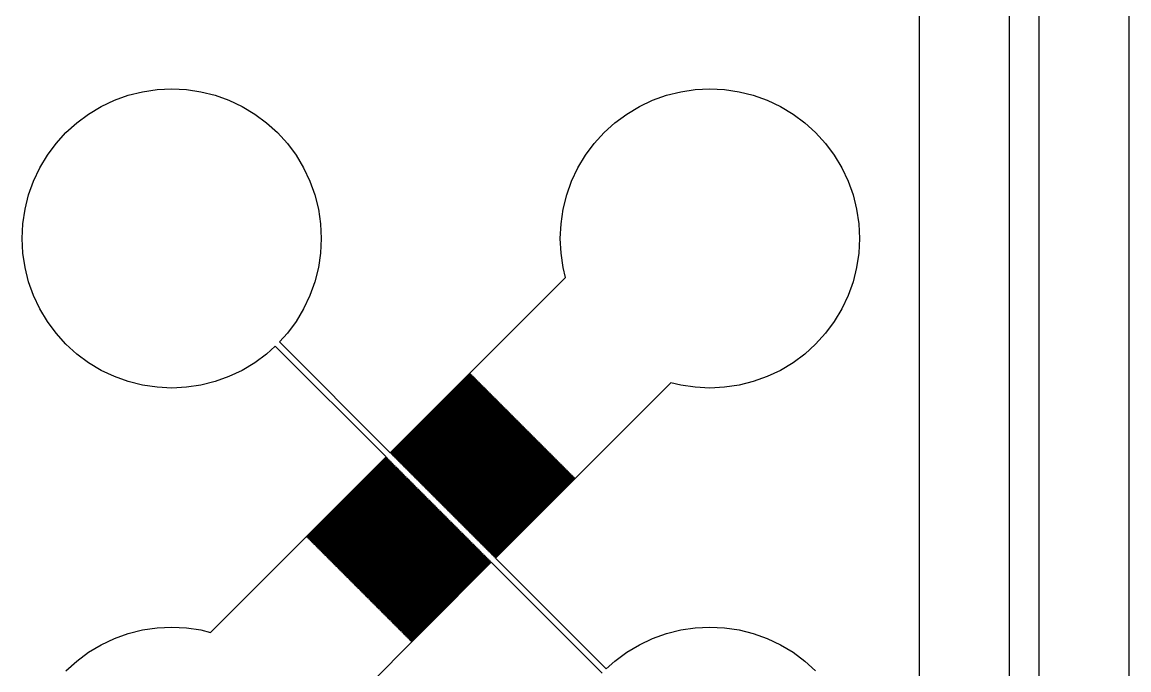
# Model space of a CAD drawing. Extents: x -16 to 132, y -40 to 113.
# Drawn here: x 94.08 to 113, y 6.43 to 17.5 of the extents above; entities that cross this region are included whole.
import ezdxf

# ---------------------------------------------------------------- set-up
doc = ezdxf.new("R2010")
doc.units = 0

msp = doc.modelspace()

# ---------------------------------------------------------------- linework, layer by layer
for p, q in [((112.997, 76.1837), (112.997, -2.55649)), ((111.463, -1.0226), (111.463, 74.6498)), ((110.952, 74.1385), (110.952, -0.51129)), ((109.418, 1.0226), (109.418, 72.6046)), ((95.8964, 16.2486), (96.1398, 16.3096)), ((96.1398, 16.3096), (96.388, 16.3464)), ((96.388, 16.3464), (96.6385, 16.3587)), ((96.6385, 16.3587), (96.8892, 16.3464)), ((96.8892, 16.3464), (97.1373, 16.3096)), ((97.1373, 16.3096), (97.3807, 16.2486)), ((105.094, 16.2486), (105.337, 16.3096)), ((105.337, 16.3096), (105.586, 16.3464)), ((105.586, 16.3464), (105.836, 16.3587)), ((105.836, 16.3587), (106.087, 16.3464)), ((106.087, 16.3464), (106.335, 16.3096)), ((106.335, 16.3096), (106.578, 16.2486)), ((95.4334, 16.0569), (95.6602, 16.1641)), ((95.6602, 16.1641), (95.8964, 16.2486)), ((97.3807, 16.2486), (97.6169, 16.1641)), ((97.6169, 16.1641), (97.8437, 16.0569)), ((104.631, 16.0569), (104.858, 16.1641)), ((104.858, 16.1641), (105.094, 16.2486)), ((106.578, 16.2486), (106.815, 16.1641)), ((106.815, 16.1641), (107.041, 16.0569)), ((95.0167, 15.7784), (95.2182, 15.9279)), ((95.2182, 15.9279), (95.4334, 16.0569)), ((97.8437, 16.0569), (98.0589, 15.9279)), ((98.0589, 15.9279), (98.2604, 15.7784)), ((104.214, 15.7784), (104.416, 15.9279)), ((104.416, 15.9279), (104.631, 16.0569)), ((107.041, 16.0569), (107.257, 15.9279)), ((107.257, 15.9279), (107.458, 15.7784)), ((94.8308, 15.6099), (95.0167, 15.7784)), ((98.2604, 15.7784), (98.4463, 15.6099)), ((104.028, 15.6099), (104.214, 15.7784)), ((107.458, 15.7784), (107.644, 15.6099)), ((94.6624, 15.424), (94.8308, 15.6099)), ((98.4463, 15.6099), (98.6148, 15.424)), ((103.86, 15.424), (104.028, 15.6099)), ((107.644, 15.6099), (107.812, 15.424)), ((94.5129, 15.2225), (94.6624, 15.424)), ((98.6148, 15.424), (98.7642, 15.2225)), ((103.711, 15.2225), (103.86, 15.424)), ((107.812, 15.424), (107.962, 15.2225)), ((94.3839, 15.0074), (94.5129, 15.2225)), ((98.7642, 15.2225), (98.8932, 15.0073)), ((103.582, 15.0073), (103.711, 15.2225)), ((107.962, 15.2225), (108.091, 15.0074)), ((94.2767, 14.7805), (94.3839, 15.0074)), ((98.8932, 15.0073), (99.0005, 14.7805)), ((103.474, 14.7805), (103.582, 15.0073)), ((108.091, 15.0074), (108.198, 14.7805)), ((94.1922, 14.5443), (94.2767, 14.7805)), ((99.0005, 14.7805), (99.085, 14.5443)), ((103.39, 14.5443), (103.474, 14.7805)), ((108.198, 14.7805), (108.283, 14.5443)), ((94.1312, 14.301), (94.1922, 14.5443)), ((99.085, 14.5443), (99.1459, 14.301)), ((103.329, 14.301), (103.39, 14.5443)), ((108.283, 14.5443), (108.344, 14.301)), ((94.0944, 14.0528), (94.1312, 14.301)), ((99.1459, 14.301), (99.1828, 14.0528)), ((103.292, 14.0528), (103.329, 14.301)), ((108.344, 14.301), (108.38, 14.0528)), ((94.0821, 13.8022), (94.0944, 14.0528)), ((99.1828, 14.0528), (99.1951, 13.8022)), ((103.28, 13.8022), (103.292, 14.0528)), ((108.38, 14.0528), (108.393, 13.8022)), ((94.0944, 13.5516), (94.0821, 13.8022)), ((99.1951, 13.8022), (99.1828, 13.5516)), ((103.292, 13.5516), (103.28, 13.8022)), ((108.393, 13.8022), (108.38, 13.5516)), ((94.1312, 13.3035), (94.0944, 13.5516)), ((99.1828, 13.5516), (99.146, 13.3035)), ((103.329, 13.3035), (103.292, 13.5516)), ((108.38, 13.5516), (108.344, 13.3035)), ((94.1922, 13.0601), (94.1312, 13.3035)), ((99.146, 13.3035), (99.085, 13.0601)), ((103.371, 13.137), (103.329, 13.3035)), ((108.344, 13.3035), (108.283, 13.0601)), ((94.2767, 12.8239), (94.1922, 13.0601)), ((99.085, 13.0601), (99.0005, 12.8239)), ((100.373, 10.1398), (103.371, 13.137)), ((108.283, 13.0601), (108.198, 12.8239)), ((94.3839, 12.5971), (94.2767, 12.8239)), ((99.0005, 12.8239), (98.8932, 12.5971)), ((108.198, 12.8239), (108.091, 12.5971)), ((94.5129, 12.3819), (94.3839, 12.5971)), ((98.8932, 12.5971), (98.7642, 12.3819)), ((108.091, 12.5971), (107.962, 12.3819)), ((94.6624, 12.1804), (94.5129, 12.3819)), ((98.7642, 12.3819), (98.6148, 12.1804)), ((107.962, 12.3819), (107.812, 12.1804)), ((94.8308, 11.9945), (94.6624, 12.1804)), ((98.6148, 12.1804), (98.4807, 12.0324)), ((107.812, 12.1804), (107.644, 11.9945)), ((95.0167, 11.826), (94.8308, 11.9945)), ((98.4084, 11.9601), (98.2604, 11.826)), ((100.301, 10.0675), (98.4084, 11.9601)), ((98.4807, 12.0324), (100.373, 10.1398)), ((107.644, 11.9945), (107.458, 11.826)), ((95.2182, 11.6766), (95.0167, 11.826)), ((98.2604, 11.826), (98.0589, 11.6766)), ((107.458, 11.826), (107.257, 11.6766)), ((95.4334, 11.5476), (95.2182, 11.6766)), ((95.6602, 11.4403), (95.4334, 11.5476)), ((97.8437, 11.5476), (97.6169, 11.4403)), ((98.0589, 11.6766), (97.8437, 11.5476)), ((107.041, 11.5476), (106.815, 11.4403)), ((107.257, 11.6766), (107.041, 11.5476)), ((95.8965, 11.3558), (95.6602, 11.4403)), ((96.1398, 11.2949), (95.8965, 11.3558)), ((97.3807, 11.3558), (97.1373, 11.2948)), ((97.6169, 11.4403), (97.3807, 11.3558)), ((101.74, 11.4919), (100.381, 10.1325)), ((100.388, 10.1253), (101.747, 11.4847)), ((101.754, 11.4775), (100.395, 10.1181)), ((100.402, 10.1109), (101.762, 11.4702)), ((101.769, 11.463), (100.409, 10.1036)), ((100.417, 10.0964), (101.776, 11.4558)), ((101.783, 11.4485), (100.424, 10.0892)), ((100.431, 10.0819), (101.791, 11.4413)), ((101.798, 11.4341), (100.438, 10.0747)), ((100.446, 10.0675), (101.805, 11.4269)), ((101.812, 11.4196), (100.453, 10.0603)), ((100.46, 10.053), (101.819, 11.4124)), ((101.827, 11.4052), (100.467, 10.0458)), ((100.475, 10.0385), (101.834, 11.3979)), ((101.841, 11.3907), (100.482, 10.0313)), ((100.489, 10.0241), (101.848, 11.3835)), ((101.856, 11.3763), (100.496, 10.0169)), ((100.503, 10.0096), (101.863, 11.369)), ((101.87, 11.3618), (100.511, 10.0024)), ((100.518, 9.99516), (101.877, 11.3546)), ((101.747, 11.4847), (101.74, 11.4919)), ((101.762, 11.4702), (101.754, 11.4775)), ((101.776, 11.4558), (101.769, 11.463)), ((101.791, 11.4413), (101.783, 11.4485)), ((101.805, 11.4269), (101.798, 11.4341)), ((101.819, 11.4124), (101.812, 11.4196)), ((101.834, 11.3979), (101.827, 11.4052)), ((101.848, 11.3835), (101.841, 11.3907)), ((101.863, 11.369), (101.856, 11.3763)), ((101.877, 11.3546), (101.87, 11.3618)), ((106.578, 11.3558), (106.335, 11.2949)), ((106.815, 11.4403), (106.578, 11.3558)), ((96.388, 11.258), (96.1398, 11.2949)), ((96.6386, 11.2457), (96.388, 11.258)), ((96.8892, 11.258), (96.6386, 11.2457)), ((97.1373, 11.2948), (96.8892, 11.258)), ((101.885, 11.3473), (100.525, 9.98793)), ((100.532, 9.9807), (101.892, 11.3401)), ((101.899, 11.3329), (100.54, 9.97348)), ((100.547, 9.96623), (101.906, 11.3256)), ((101.913, 11.3184), (100.554, 9.95901)), ((100.561, 9.95177), (101.921, 11.3112)), ((101.928, 11.3039), (100.569, 9.94455)), ((100.576, 9.93733), (101.935, 11.2967)), ((101.942, 11.2895), (100.583, 9.93008)), ((100.59, 9.92287), (101.95, 11.2822)), ((101.957, 11.275), (100.597, 9.91562)), ((100.605, 9.9084), (101.964, 11.2678)), ((101.971, 11.2606), (100.612, 9.90115)), ((100.619, 9.89394), (101.979, 11.2533)), ((101.986, 11.2461), (100.626, 9.88669)), ((100.634, 9.87947), (101.993, 11.2389)), ((102, 11.2316), (100.641, 9.87224)), ((100.648, 9.86501), (102.007, 11.2244)), ((102.015, 11.2172), (100.655, 9.85777)), ((100.663, 9.85054), (102.022, 11.2099)), ((102.029, 11.2027), (100.67, 9.84331)), ((100.677, 9.83609), (102.036, 11.1955)), ((102.044, 11.1882), (100.684, 9.82884)), ((100.691, 9.82162), (102.051, 11.181)), ((102.058, 11.1738), (100.699, 9.81439)), ((100.706, 9.80716), (102.065, 11.1665)), ((101.892, 11.3401), (101.885, 11.3473)), ((101.906, 11.3256), (101.899, 11.3329)), ((101.921, 11.3112), (101.913, 11.3184)), ((101.935, 11.2967), (101.928, 11.3039)), ((101.95, 11.2822), (101.942, 11.2895)), ((101.964, 11.2678), (101.957, 11.275)), ((101.979, 11.2533), (101.971, 11.2606)), ((101.993, 11.2389), (101.986, 11.2461)), ((102.007, 11.2244), (102, 11.2316)), ((102.022, 11.2099), (102.015, 11.2172)), ((102.036, 11.1955), (102.029, 11.2027)), ((102.051, 11.181), (102.044, 11.1882)), ((102.065, 11.1665), (102.058, 11.1738)), ((105.171, 11.3365), (102.174, 8.33929)), ((105.337, 11.2948), (105.171, 11.3365)), ((105.586, 11.258), (105.337, 11.2948)), ((105.836, 11.2457), (105.586, 11.258)), ((106.087, 11.258), (105.836, 11.2457)), ((106.335, 11.2949), (106.087, 11.258)), ((102.073, 11.1593), (100.713, 9.79994)), ((100.72, 9.79271), (102.08, 11.1521)), ((102.087, 11.1449), (100.728, 9.78548)), ((100.735, 9.77824), (102.094, 11.1376)), ((102.101, 11.1304), (100.742, 9.77101)), ((100.749, 9.76378), (102.109, 11.1232)), ((102.116, 11.116), (100.757, 9.75655)), ((100.764, 9.74931), (102.123, 11.1087)), ((102.13, 11.1015), (100.771, 9.74208)), ((100.778, 9.73485), (102.138, 11.0942)), ((102.145, 11.087), (100.785, 9.72762)), ((100.793, 9.72038), (102.152, 11.0798)), ((102.159, 11.0726), (100.8, 9.71317)), ((100.807, 9.70592), (102.167, 11.0653)), ((102.174, 11.0581), (100.814, 9.6987)), ((100.822, 9.69147), (102.181, 11.0509)), ((102.188, 11.0436), (100.829, 9.68423)), ((100.836, 9.67702), (102.195, 11.0364)), ((102.203, 11.0292), (100.843, 9.66977)), ((100.851, 9.66255), (102.21, 11.0219)), ((102.217, 11.0147), (100.858, 9.65532)), ((100.865, 9.64809), (102.224, 11.0075)), ((102.232, 11.0002), (100.872, 9.64085)), ((100.879, 9.63364), (102.239, 10.993)), ((102.246, 10.9858), (100.887, 9.62639)), ((100.894, 9.61917), (102.253, 10.9786)), ((102.261, 10.9713), (100.901, 9.61192)), ((102.08, 11.1521), (102.073, 11.1593)), ((102.094, 11.1376), (102.087, 11.1449)), ((102.109, 11.1232), (102.101, 11.1304)), ((102.123, 11.1087), (102.116, 11.116)), ((102.138, 11.0942), (102.13, 11.1015)), ((102.152, 11.0798), (102.145, 11.087)), ((102.167, 11.0653), (102.159, 11.0726)), ((102.181, 11.0509), (102.174, 11.0581)), ((102.195, 11.0364), (102.188, 11.0436)), ((102.21, 11.0219), (102.203, 11.0292)), ((102.224, 11.0075), (102.217, 11.0147)), ((102.239, 10.993), (102.232, 11.0002)), ((102.253, 10.9786), (102.246, 10.9858)), ((102.268, 10.9641), (102.261, 10.9713)), ((100.908, 9.60471), (102.268, 10.9641)), ((102.275, 10.9569), (100.916, 9.59746)), ((100.923, 9.59023), (102.282, 10.9496)), ((102.289, 10.9424), (100.93, 9.58299)), ((100.937, 9.57578), (102.297, 10.9352)), ((102.304, 10.9279), (100.945, 9.56853)), ((100.952, 9.56131), (102.311, 10.9207)), ((102.318, 10.9135), (100.959, 9.55408)), ((100.966, 9.54684), (102.326, 10.9062)), ((102.333, 10.899), (100.973, 9.53963)), ((100.981, 9.53239), (102.34, 10.8918)), ((102.347, 10.8845), (100.988, 9.52516)), ((100.995, 9.51793), (102.355, 10.8773)), ((102.362, 10.8701), (101.002, 9.51071)), ((101.01, 9.50346), (102.369, 10.8629)), ((102.376, 10.8556), (101.017, 9.49625)), ((101.024, 9.489), (102.383, 10.8484)), ((102.391, 10.8412), (101.031, 9.48178)), ((101.039, 9.47453), (102.398, 10.8339)), ((102.405, 10.8267), (101.046, 9.46732)), ((101.053, 9.46007), (102.412, 10.8195)), ((102.42, 10.8123), (101.06, 9.45285)), ((101.067, 9.4456), (102.427, 10.805)), ((102.434, 10.7978), (101.075, 9.43839)), ((101.082, 9.43115), (102.441, 10.7905)), ((102.449, 10.7833), (101.089, 9.42392)), ((102.282, 10.9496), (102.275, 10.9569)), ((102.297, 10.9352), (102.289, 10.9424)), ((102.311, 10.9207), (102.304, 10.9279)), ((102.326, 10.9062), (102.318, 10.9135)), ((102.34, 10.8918), (102.333, 10.899)), ((102.355, 10.8773), (102.347, 10.8845)), ((102.369, 10.8629), (102.362, 10.8701)), ((102.383, 10.8484), (102.376, 10.8556)), ((102.398, 10.8339), (102.391, 10.8412)), ((102.412, 10.8195), (102.405, 10.8267)), ((102.427, 10.805), (102.42, 10.8123)), ((102.441, 10.7905), (102.434, 10.7978)), ((102.456, 10.7761), (102.449, 10.7833)), ((101.096, 9.41669), (102.456, 10.7761)), ((102.463, 10.7688), (101.104, 9.40945)), ((101.111, 9.40224), (102.47, 10.7616)), ((102.477, 10.7544), (101.118, 9.395)), ((101.125, 9.38777), (102.485, 10.7471)), ((102.492, 10.7399), (101.133, 9.38054)), ((101.14, 9.37332), (102.499, 10.7327)), ((102.506, 10.7255), (101.147, 9.36607)), ((101.154, 9.35886), (102.514, 10.7182)), ((102.521, 10.711), (101.161, 9.35162)), ((101.169, 9.34439), (102.528, 10.7038)), ((102.535, 10.6965), (101.176, 9.33716)), ((101.183, 9.32993), (102.543, 10.6893)), ((102.55, 10.6821), (101.19, 9.32269)), ((101.198, 9.31546), (102.557, 10.6749)), ((102.564, 10.6676), (101.205, 9.30823)), ((101.212, 9.30099), (102.571, 10.6604)), ((102.579, 10.6532), (101.219, 9.29376)), ((101.227, 9.28653), (102.586, 10.6459)), ((102.593, 10.6387), (101.234, 9.2793)), ((101.241, 9.27208), (102.6, 10.6315)), ((102.608, 10.6242), (101.248, 9.26485)), ((101.255, 9.25761), (102.615, 10.617)), ((102.622, 10.6098), (101.263, 9.2504)), ((101.27, 9.24315), (102.629, 10.6025)), ((102.637, 10.5953), (101.277, 9.23595)), ((102.47, 10.7616), (102.463, 10.7688)), ((102.485, 10.7471), (102.477, 10.7544)), ((102.499, 10.7327), (102.492, 10.7399)), ((102.514, 10.7182), (102.506, 10.7255)), ((102.528, 10.7038), (102.521, 10.711)), ((102.543, 10.6893), (102.535, 10.6965)), ((102.557, 10.6749), (102.55, 10.6821)), ((102.571, 10.6604), (102.564, 10.6676)), ((102.586, 10.6459), (102.579, 10.6532)), ((102.6, 10.6315), (102.593, 10.6387)), ((102.615, 10.617), (102.608, 10.6242)), ((102.629, 10.6025), (102.622, 10.6098)), ((102.644, 10.5881), (102.637, 10.5953)), ((101.284, 9.2287), (102.644, 10.5881)), ((102.651, 10.5809), (101.292, 9.22148)), ((101.299, 9.21423), (102.658, 10.5736)), ((102.665, 10.5664), (101.306, 9.20702)), ((101.313, 9.19977), (102.673, 10.5592)), ((102.68, 10.5519), (101.321, 9.19255)), ((101.328, 9.1853), (102.687, 10.5447)), ((102.694, 10.5375), (101.335, 9.17809)), ((101.342, 9.17085), (102.702, 10.5302)), ((102.709, 10.523), (101.349, 9.16362)), ((101.357, 9.15639), (102.716, 10.5158)), ((102.723, 10.5085), (101.364, 9.14915)), ((101.371, 9.14194), (102.731, 10.5013)), ((102.738, 10.4941), (101.378, 9.1347)), ((101.386, 9.12747), (102.745, 10.4868)), ((102.752, 10.4796), (101.393, 9.12024)), ((101.4, 9.11302), (102.759, 10.4724)), ((102.767, 10.4652), (101.407, 9.10577)), ((101.415, 9.09856), (102.774, 10.4579)), ((102.781, 10.4507), (101.422, 9.09132)), ((101.429, 9.08409), (102.788, 10.4435)), ((102.796, 10.4362), (101.436, 9.07686)), ((101.443, 9.06963), (102.803, 10.429)), ((102.81, 10.4218), (101.451, 9.06238)), ((101.458, 9.05516), (102.817, 10.4146)), ((102.825, 10.4073), (101.465, 9.04791)), ((102.658, 10.5736), (102.651, 10.5809)), ((102.673, 10.5592), (102.665, 10.5664)), ((102.687, 10.5447), (102.68, 10.5519)), ((102.702, 10.5302), (102.694, 10.5375)), ((102.716, 10.5158), (102.709, 10.523)), ((102.731, 10.5013), (102.723, 10.5085)), ((102.745, 10.4868), (102.738, 10.4941)), ((102.759, 10.4724), (102.752, 10.4796)), ((102.774, 10.4579), (102.767, 10.4652)), ((102.788, 10.4435), (102.781, 10.4507)), ((102.803, 10.429), (102.796, 10.4362)), ((102.817, 10.4146), (102.81, 10.4218)), ((102.832, 10.4001), (102.825, 10.4073)), ((101.472, 9.0407), (102.832, 10.4001)), ((102.839, 10.3929), (101.48, 9.03346)), ((101.487, 9.02623), (102.846, 10.3856)), ((102.853, 10.3784), (101.494, 9.019)), ((101.501, 9.01178), (102.861, 10.3712)), ((102.868, 10.3639), (101.509, 9.00455)), ((101.516, 8.99731), (102.875, 10.3567)), ((102.882, 10.3495), (101.523, 8.9901)), ((101.53, 8.98285), (102.89, 10.3422)), ((102.897, 10.335), (101.537, 8.97563)), ((101.545, 8.96838), (102.904, 10.3278)), ((102.911, 10.3206), (101.552, 8.96117)), ((101.559, 8.95393), (102.919, 10.3133)), ((102.926, 10.3061), (101.566, 8.9467)), ((101.574, 8.93947), (102.933, 10.2989)), ((102.94, 10.2916), (101.581, 8.93224)), ((101.588, 8.925), (102.947, 10.2844)), ((102.955, 10.2772), (101.595, 8.91777)), ((101.603, 8.91054), (102.962, 10.2699)), ((102.969, 10.2627), (101.61, 8.90331)), ((101.617, 8.89607), (102.976, 10.2555)), ((102.984, 10.2482), (101.624, 8.88885)), ((101.631, 8.88161), (102.991, 10.241)), ((102.998, 10.2338), (101.639, 8.87439)), ((101.646, 8.86716), (103.005, 10.2265)), ((103.013, 10.2193), (101.653, 8.85992)), ((102.846, 10.3856), (102.839, 10.3929)), ((102.861, 10.3712), (102.853, 10.3784)), ((102.875, 10.3567), (102.868, 10.3639)), ((102.89, 10.3422), (102.882, 10.3495)), ((102.904, 10.3278), (102.897, 10.335)), ((102.919, 10.3133), (102.911, 10.3206)), ((102.933, 10.2989), (102.926, 10.3061)), ((102.947, 10.2844), (102.94, 10.2916)), ((102.962, 10.2699), (102.955, 10.2772)), ((102.976, 10.2555), (102.969, 10.2627)), ((102.991, 10.241), (102.984, 10.2482)), ((103.005, 10.2265), (102.998, 10.2338)), ((103.02, 10.2121), (103.013, 10.2193)), ((97.3038, 7.07025), (100.301, 10.0675)), ((100.308, 10.0602), (98.9489, 8.70085)), ((98.9561, 8.69362), (100.315, 10.053)), ((100.323, 10.0458), (98.9633, 8.6864)), ((98.9705, 8.67915), (100.33, 10.0385)), ((100.337, 10.0313), (98.9778, 8.67194)), ((100.315, 10.053), (100.308, 10.0602)), ((100.33, 10.0385), (100.323, 10.0458)), ((100.344, 10.0241), (100.337, 10.0313)), ((100.381, 10.1325), (100.388, 10.1253)), ((100.395, 10.1181), (100.402, 10.1109)), ((100.409, 10.1036), (100.417, 10.0964)), ((100.424, 10.0892), (100.431, 10.0819)), ((100.438, 10.0747), (100.446, 10.0675)), ((100.453, 10.0603), (100.46, 10.053)), ((100.467, 10.0458), (100.475, 10.0385)), ((100.482, 10.0313), (100.489, 10.0241)), ((101.66, 8.85271), (103.02, 10.2121)), ((103.027, 10.2048), (101.668, 8.84546)), ((101.675, 8.83824), (103.034, 10.1976)), ((103.041, 10.1904), (101.682, 8.83101)), ((101.689, 8.82378), (103.049, 10.1832)), ((103.056, 10.1759), (101.697, 8.81654)), ((101.704, 8.80933), (103.063, 10.1687)), ((103.07, 10.1615), (101.711, 8.80208)), ((101.718, 8.79486), (103.078, 10.1543)), ((103.085, 10.147), (101.725, 8.78761)), ((101.733, 8.7804), (103.092, 10.1398)), ((103.099, 10.1326), (101.74, 8.77315)), ((101.747, 8.76593), (103.107, 10.1253)), ((103.114, 10.1181), (101.754, 8.75868)), ((101.762, 8.75146), (103.121, 10.1109)), ((103.128, 10.1036), (101.769, 8.74422)), ((101.776, 8.737), (103.135, 10.0964)), ((103.143, 10.0892), (101.783, 8.72978)), ((101.791, 8.72253), (103.15, 10.0819)), ((103.157, 10.0747), (101.798, 8.71532)), ((101.805, 8.70808), (103.164, 10.0675)), ((103.172, 10.0602), (101.812, 8.70085)), ((101.819, 8.69362), (103.179, 10.053)), ((103.186, 10.0458), (101.827, 8.68639)), ((101.834, 8.67915), (103.193, 10.0385)), ((103.201, 10.0313), (101.841, 8.67194)), ((103.034, 10.1976), (103.027, 10.2048)), ((103.049, 10.1832), (103.041, 10.1904)), ((103.063, 10.1687), (103.056, 10.1759)), ((103.078, 10.1543), (103.07, 10.1615)), ((103.092, 10.1398), (103.085, 10.147)), ((103.107, 10.1253), (103.099, 10.1326)), ((103.121, 10.1109), (103.114, 10.1181)), ((103.135, 10.0964), (103.128, 10.1036)), ((103.15, 10.0819), (103.143, 10.0892)), ((103.164, 10.0675), (103.157, 10.0747)), ((103.179, 10.053), (103.172, 10.0602)), ((103.193, 10.0385), (103.186, 10.0458)), ((103.208, 10.0241), (103.201, 10.0313)), ((98.985, 8.6647), (100.344, 10.0241)), ((100.352, 10.0169), (98.9922, 8.65747)), ((98.9995, 8.65024), (100.359, 10.0096)), ((100.366, 10.0024), (99.0067, 8.64302)), ((99.0139, 8.63577), (100.373, 9.99516)), ((100.381, 9.98795), (99.0211, 8.62856)), ((99.0284, 8.62132), (100.388, 9.98071)), ((100.395, 9.97348), (99.0356, 8.61409)), ((99.0428, 8.60687), (100.402, 9.96625)), ((100.409, 9.95901), (99.0501, 8.59962)), ((99.0573, 8.59241), (100.417, 9.95178)), ((100.424, 9.94455), (99.0645, 8.58516)), ((99.0718, 8.57794), (100.431, 9.93733)), ((100.438, 9.93008), (99.079, 8.57069)), ((99.0862, 8.56348), (100.446, 9.92287)), ((100.453, 9.91562), (99.0935, 8.55623)), ((99.1007, 8.54901), (100.46, 9.9084)), ((100.467, 9.90117), (99.1079, 8.54178)), ((99.1152, 8.53455), (100.475, 9.89394)), ((100.482, 9.8867), (99.1224, 8.52731)), ((99.1296, 8.52008), (100.489, 9.87947)), ((100.496, 9.87224), (99.1368, 8.51285)), ((99.1441, 8.50563), (100.503, 9.86502)), ((100.511, 9.85777), (99.1513, 8.49838)), ((99.1585, 8.49117), (100.518, 9.85056)), ((100.525, 9.84332), (99.1658, 8.48393)), ((99.173, 8.4767), (100.532, 9.83609)), ((100.359, 10.0096), (100.352, 10.0169)), ((100.373, 9.99516), (100.366, 10.0024)), ((100.388, 9.98071), (100.381, 9.98795)), ((100.402, 9.96625), (100.395, 9.97348)), ((100.417, 9.95178), (100.409, 9.95901)), ((100.431, 9.93733), (100.424, 9.94455)), ((100.446, 9.92287), (100.438, 9.93008)), ((100.46, 9.9084), (100.453, 9.91562)), ((100.475, 9.89394), (100.467, 9.90117)), ((100.489, 9.87947), (100.482, 9.8867)), ((100.496, 10.0169), (100.503, 10.0096)), ((100.503, 9.86502), (100.496, 9.87224)), ((100.511, 10.0024), (100.518, 9.99516)), ((100.518, 9.85056), (100.511, 9.85777)), ((100.525, 9.98793), (100.532, 9.9807)), ((100.532, 9.83609), (100.525, 9.84332)), ((100.54, 9.97348), (100.547, 9.96623)), ((100.554, 9.95901), (100.561, 9.95177)), ((100.569, 9.94455), (100.576, 9.93733)), ((100.583, 9.93008), (100.59, 9.92287)), ((100.597, 9.91562), (100.605, 9.9084)), ((100.612, 9.90115), (100.619, 9.89394)), ((100.626, 9.88669), (100.634, 9.87947)), ((100.641, 9.87224), (100.648, 9.86501)), ((100.655, 9.85777), (100.663, 9.85054)), ((100.67, 9.84331), (100.677, 9.83609)), ((101.848, 8.66469), (103.208, 10.0241)), ((103.215, 10.0169), (101.856, 8.65747)), ((101.863, 8.65024), (103.222, 10.0096)), ((103.229, 10.0024), (101.87, 8.64301)), ((101.877, 8.63577), (103.237, 9.99516)), ((103.244, 9.98795), (101.885, 8.62854)), ((101.892, 8.62129), (103.251, 9.9807)), ((103.258, 9.97348), (101.899, 8.61407)), ((101.906, 8.60683), (103.266, 9.96623)), ((103.273, 9.95901), (101.913, 8.59961)), ((101.921, 8.59239), (103.28, 9.95177)), ((103.287, 9.94455), (101.928, 8.58514)), ((101.935, 8.57793), (103.295, 9.93732)), ((103.302, 9.93008), (101.942, 8.57069)), ((101.95, 8.56346), (103.309, 9.92285)), ((103.316, 9.91562), (101.957, 8.55623)), ((101.964, 8.54901), (103.323, 9.9084)), ((103.331, 9.90115), (101.971, 8.54176)), ((101.979, 8.53455), (103.338, 9.89394)), ((103.345, 9.8867), (101.986, 8.52731)), ((101.993, 8.52008), (103.352, 9.87947)), ((103.36, 9.87224), (102, 8.51285)), ((102.007, 8.50562), (103.367, 9.86501)), ((103.374, 9.85777), (102.015, 8.49838)), ((102.022, 8.49115), (103.381, 9.85056)), ((103.389, 9.84331), (102.029, 8.48392)), ((102.036, 8.47668), (103.396, 9.83609)), ((103.222, 10.0096), (103.215, 10.0169)), ((103.237, 9.99516), (103.229, 10.0024)), ((103.251, 9.9807), (103.244, 9.98795)), ((103.266, 9.96623), (103.258, 9.97348)), ((103.28, 9.95177), (103.273, 9.95901)), ((103.295, 9.93732), (103.287, 9.94455)), ((103.309, 9.92285), (103.302, 9.93008)), ((103.323, 9.9084), (103.316, 9.91562)), ((103.338, 9.89394), (103.331, 9.90115)), ((103.352, 9.87947), (103.345, 9.8867)), ((103.367, 9.86501), (103.36, 9.87224)), ((103.381, 9.85056), (103.374, 9.85777)), ((103.396, 9.83609), (103.389, 9.84331)), ((100.54, 9.82886), (99.1802, 8.46948)), ((99.1875, 8.46225), (100.547, 9.82164)), ((100.554, 9.81439), (99.1947, 8.45502)), ((99.2019, 8.44778), (100.561, 9.80717)), ((100.569, 9.79994), (99.2092, 8.44055)), ((99.2164, 8.4333), (100.576, 9.79269)), ((100.583, 9.78548), (99.2236, 8.42609)), ((99.2309, 8.41884), (100.59, 9.77823)), ((100.597, 9.77101), (99.2381, 8.41162)), ((99.2453, 8.40439), (100.605, 9.76378)), ((100.612, 9.75655), (99.2525, 8.39716)), ((99.2598, 8.38992), (100.619, 9.74931)), ((100.626, 9.7421), (99.267, 8.38271)), ((99.2742, 8.37546), (100.634, 9.73485)), ((100.641, 9.72763), (99.2815, 8.36824)), ((99.2887, 8.36101), (100.648, 9.7204)), ((100.655, 9.71317), (99.2959, 8.35378)), ((99.3031, 8.34654), (100.663, 9.70593)), ((100.67, 9.6987), (99.3104, 8.33931)), ((99.3176, 8.33209), (100.677, 9.69147)), ((100.684, 9.68425), (99.3248, 8.32486)), ((99.3321, 8.31763), (100.691, 9.67702)), ((100.699, 9.66978), (99.3393, 8.31039)), ((99.3465, 8.30316), (100.706, 9.66255)), ((100.713, 9.65532), (99.3538, 8.29593)), ((99.361, 8.2887), (100.72, 9.64809)), ((100.547, 9.82164), (100.54, 9.82886)), ((100.561, 9.80717), (100.554, 9.81439)), ((100.576, 9.79269), (100.569, 9.79994)), ((100.59, 9.77823), (100.583, 9.78548)), ((100.605, 9.76378), (100.597, 9.77101)), ((100.619, 9.74931), (100.612, 9.75655)), ((100.634, 9.73485), (100.626, 9.7421)), ((100.648, 9.7204), (100.641, 9.72763)), ((100.663, 9.70593), (100.655, 9.71317)), ((100.677, 9.69147), (100.67, 9.6987)), ((100.684, 9.82884), (100.691, 9.82162)), ((100.691, 9.67702), (100.684, 9.68425)), ((100.699, 9.81439), (100.706, 9.80716)), ((100.706, 9.66255), (100.699, 9.66978)), ((100.713, 9.79994), (100.72, 9.79271)), ((100.72, 9.64809), (100.713, 9.65532)), ((100.728, 9.78548), (100.735, 9.77824)), ((100.742, 9.77101), (100.749, 9.76378)), ((100.757, 9.75655), (100.764, 9.74931)), ((100.771, 9.74208), (100.778, 9.73485)), ((100.785, 9.72762), (100.793, 9.72038)), ((100.8, 9.71317), (100.807, 9.70592)), ((100.814, 9.6987), (100.822, 9.69147)), ((100.829, 9.68423), (100.836, 9.67702)), ((100.843, 9.66977), (100.851, 9.66255)), ((100.858, 9.65532), (100.865, 9.64809)), ((103.403, 9.82886), (102.044, 8.46947)), ((102.051, 8.46222), (103.41, 9.82162)), ((103.417, 9.81438), (102.058, 8.455)), ((102.065, 8.44777), (103.425, 9.80716)), ((103.432, 9.79993), (102.073, 8.44054)), ((102.08, 8.4333), (103.439, 9.79269)), ((103.446, 9.78546), (102.087, 8.42607)), ((102.094, 8.41884), (103.454, 9.77823)), ((103.461, 9.77101), (102.101, 8.41162)), ((102.109, 8.40437), (103.468, 9.76376)), ((103.475, 9.75655), (102.116, 8.39716)), ((102.123, 8.38992), (103.483, 9.74931)), ((103.49, 9.74208), (102.13, 8.38269)), ((102.138, 8.37546), (103.497, 9.73485)), ((103.504, 9.72763), (102.145, 8.36824)), ((102.152, 8.36099), (103.511, 9.72038)), ((103.519, 9.71317), (102.159, 8.35378)), ((102.167, 8.34653), (103.526, 9.70593)), ((103.41, 9.82162), (103.403, 9.82886)), ((103.425, 9.80716), (103.417, 9.81438)), ((103.439, 9.79269), (103.432, 9.79993)), ((103.454, 9.77823), (103.446, 9.78546)), ((103.468, 9.76376), (103.461, 9.77101)), ((103.483, 9.74931), (103.475, 9.75655)), ((103.497, 9.73485), (103.49, 9.74208)), ((103.511, 9.72038), (103.504, 9.72763)), ((103.526, 9.70593), (103.519, 9.71317)), ((100.728, 9.64085), (99.3682, 8.28146)), ((99.3755, 8.27423), (100.735, 9.63362)), ((100.742, 9.62639), (99.3827, 8.267)), ((99.3899, 8.25978), (100.749, 9.61917)), ((100.757, 9.61192), (99.3972, 8.25253)), ((99.4044, 8.24532), (100.764, 9.60471)), ((100.771, 9.59746), (99.4116, 8.23807)), ((99.4189, 8.23085), (100.778, 9.59024)), ((100.785, 9.58301), (99.4261, 8.22362)), ((99.4333, 8.21638), (100.793, 9.57578)), ((100.8, 9.56854), (99.4405, 8.20915)), ((99.4478, 8.20193), (100.807, 9.56133)), ((100.814, 9.55408), (99.455, 8.1947)), ((99.4622, 8.18747), (100.822, 9.54686)), ((100.829, 9.53964), (99.4695, 8.18025)), ((99.4767, 8.173), (100.836, 9.53239)), ((100.843, 9.52518), (99.4839, 8.16579)), ((99.4912, 8.15854), (100.851, 9.51793)), ((100.858, 9.51071), (99.4984, 8.15132)), ((99.5056, 8.14407), (100.865, 9.50346)), ((100.872, 9.49625), (99.5129, 8.13686)), ((99.5201, 8.12961), (100.879, 9.489)), ((100.887, 9.48178), (99.5273, 8.12239)), ((99.5345, 8.11514), (100.894, 9.47453)), ((100.901, 9.46732), (99.5418, 8.10793)), ((99.549, 8.10069), (100.908, 9.46008)), ((100.735, 9.63362), (100.728, 9.64085)), ((100.749, 9.61917), (100.742, 9.62639)), ((100.764, 9.60471), (100.757, 9.61192)), ((100.778, 9.59024), (100.771, 9.59746)), ((100.793, 9.57578), (100.785, 9.58301)), ((100.807, 9.56133), (100.8, 9.56854)), ((100.822, 9.54686), (100.814, 9.55408)), ((100.836, 9.53239), (100.829, 9.53964)), ((100.851, 9.51793), (100.843, 9.52518)), ((100.865, 9.50346), (100.858, 9.51071)), ((100.872, 9.64085), (100.879, 9.63364)), ((100.879, 9.489), (100.872, 9.49625)), ((100.887, 9.62639), (100.894, 9.61917)), ((100.894, 9.47453), (100.887, 9.48178)), ((100.901, 9.61192), (100.908, 9.60471)), ((100.908, 9.46008), (100.901, 9.46732)), ((100.916, 9.59746), (100.923, 9.59023)), ((100.93, 9.58299), (100.937, 9.57578)), ((100.945, 9.56853), (100.952, 9.56131)), ((100.959, 9.55408), (100.966, 9.54684)), ((100.973, 9.53963), (100.981, 9.53239)), ((100.988, 9.52516), (100.995, 9.51793)), ((101.002, 9.51071), (101.01, 9.50346)), ((101.017, 9.49625), (101.024, 9.489)), ((101.031, 9.48178), (101.039, 9.47453)), ((101.046, 9.46732), (101.053, 9.46007)), ((100.916, 9.45285), (99.5562, 8.09346)), ((99.5635, 8.08623), (100.923, 9.44562)), ((100.93, 9.4384), (99.5707, 8.07901)), ((99.5779, 8.07178), (100.937, 9.43115)), ((100.945, 9.42393), (99.5852, 8.06454)), ((99.5924, 8.05731), (100.952, 9.41669)), ((100.959, 9.40947), (99.5996, 8.05008)), ((99.6068, 8.04286), (100.966, 9.40225)), ((100.973, 9.395), (99.6141, 8.03561)), ((99.6213, 8.0284), (100.981, 9.38779)), ((100.988, 9.38055), (99.6286, 8.02116)), ((99.6358, 8.01393), (100.995, 9.37332)), ((101.002, 9.36607), (99.643, 8.00668)), ((99.6502, 7.99947), (101.01, 9.35886)), ((101.017, 9.35161), (99.6575, 7.99222)), ((99.6647, 7.985), (101.024, 9.34439)), ((101.031, 9.33714), (99.6719, 7.97775)), ((99.6792, 7.97054), (101.039, 9.32993)), ((101.046, 9.32269), (99.6864, 7.9633)), ((99.6936, 7.95607), (101.053, 9.31546)), ((101.06, 9.30823), (99.7009, 7.94884)), ((99.7081, 7.94162), (101.067, 9.30101)), ((101.075, 9.29376), (99.7153, 7.93439)), ((99.7225, 7.92715), (101.082, 9.28654)), ((101.089, 9.27931), (99.7298, 7.91994)), ((99.737, 7.91269), (101.096, 9.27208)), ((100.923, 9.44562), (100.916, 9.45285)), ((100.937, 9.43115), (100.93, 9.4384)), ((100.952, 9.41669), (100.945, 9.42393)), ((100.966, 9.40225), (100.959, 9.40947)), ((100.981, 9.38779), (100.973, 9.395)), ((100.995, 9.37332), (100.988, 9.38055)), ((101.01, 9.35886), (101.002, 9.36607)), ((101.024, 9.34439), (101.017, 9.35161)), ((101.039, 9.32993), (101.031, 9.33714)), ((101.053, 9.31546), (101.046, 9.32269)), ((101.06, 9.45285), (101.067, 9.4456)), ((101.067, 9.30101), (101.06, 9.30823)), ((101.075, 9.43839), (101.082, 9.43115)), ((101.082, 9.28654), (101.075, 9.29376)), ((101.089, 9.42392), (101.096, 9.41669)), ((101.096, 9.27208), (101.089, 9.27931)), ((101.104, 9.40945), (101.111, 9.40224)), ((101.118, 9.395), (101.125, 9.38777)), ((101.133, 9.38054), (101.14, 9.37332)), ((101.147, 9.36607), (101.154, 9.35886)), ((101.161, 9.35162), (101.169, 9.34439)), ((101.176, 9.33716), (101.183, 9.32993)), ((101.19, 9.32269), (101.198, 9.31546)), ((101.205, 9.30823), (101.212, 9.30099)), ((101.219, 9.29376), (101.227, 9.28653)), ((101.234, 9.2793), (101.241, 9.27208)), ((101.104, 9.26486), (99.7442, 7.90547)), ((99.7515, 7.89824), (101.111, 9.25763)), ((101.118, 9.2504), (99.7587, 7.89101)), ((99.7659, 7.88377), (101.125, 9.24316)), ((101.133, 9.23593), (99.7732, 7.87654)), ((99.7804, 7.86931), (101.14, 9.2287)), ((101.147, 9.22147), (99.7876, 7.86208)), ((99.7948, 7.85484), (101.154, 9.21423)), ((101.161, 9.207), (99.8021, 7.84761)), ((99.8093, 7.84038), (101.169, 9.19977)), ((101.176, 9.19254), (99.8166, 7.83315)), ((99.8238, 7.82591), (101.183, 9.1853)), ((101.19, 9.17809), (99.831, 7.8187)), ((99.8382, 7.81145), (101.198, 9.17084)), ((101.205, 9.16364), (99.8455, 7.80424)), ((99.8527, 7.79701), (101.212, 9.15639)), ((101.219, 9.14917), (99.8599, 7.78978)), ((99.8671, 7.78256), (101.227, 9.14195)), ((101.234, 9.1347), (99.8744, 7.77531)), ((99.8816, 7.7681), (101.241, 9.12749)), ((101.248, 9.12024), (99.8889, 7.76085)), ((99.8961, 7.75363), (101.255, 9.11302)), ((101.263, 9.10577), (99.9033, 7.74638)), ((99.9105, 7.73917), (101.27, 9.09856)), ((101.277, 9.09131), (99.9178, 7.73192)), ((99.925, 7.7247), (101.284, 9.08409)), ((101.111, 9.25763), (101.104, 9.26486)), ((101.125, 9.24316), (101.118, 9.2504)), ((101.14, 9.2287), (101.133, 9.23593)), ((101.154, 9.21423), (101.147, 9.22147)), ((101.169, 9.19977), (101.161, 9.207)), ((101.183, 9.1853), (101.176, 9.19254)), ((101.198, 9.17084), (101.19, 9.17809)), ((101.212, 9.15639), (101.205, 9.16364)), ((101.227, 9.14195), (101.219, 9.14917)), ((101.241, 9.12749), (101.234, 9.1347)), ((101.248, 9.26485), (101.255, 9.25761)), ((101.255, 9.11302), (101.248, 9.12024)), ((101.263, 9.2504), (101.27, 9.24315)), ((101.27, 9.09856), (101.263, 9.10577)), ((101.277, 9.23595), (101.284, 9.2287)), ((101.284, 9.08409), (101.277, 9.09131)), ((101.292, 9.22148), (101.299, 9.21423)), ((101.306, 9.20702), (101.313, 9.19977)), ((101.321, 9.19255), (101.328, 9.1853)), ((101.335, 9.17809), (101.342, 9.17085)), ((101.349, 9.16362), (101.357, 9.15639)), ((101.364, 9.14915), (101.371, 9.14194)), ((101.378, 9.1347), (101.386, 9.12747)), ((101.393, 9.12024), (101.4, 9.11302)), ((101.407, 9.10577), (101.415, 9.09856)), ((101.422, 9.09132), (101.429, 9.08409)), ((101.292, 9.07684), (99.9322, 7.71745)), ((99.9395, 7.71024), (101.299, 9.06963)), ((101.306, 9.06239), (99.9467, 7.703)), ((99.9539, 7.69577), (101.313, 9.05516)), ((101.321, 9.04793), (99.9612, 7.68854)), ((99.9684, 7.68132), (101.328, 9.04071)), ((101.335, 9.03346), (99.9756, 7.67407)), ((99.9828, 7.66685), (101.342, 9.02625)), ((101.349, 9.01901), (99.9901, 7.65964)), ((99.9973, 7.65239), (101.357, 9.01178)), ((101.364, 9.00456), (100.005, 7.64517)), ((100.012, 7.63794), (101.371, 8.99733)), ((101.378, 8.9901), (100.019, 7.63071)), ((100.026, 7.62347), (101.386, 8.98286)), ((101.393, 8.97563), (100.033, 7.61624)), ((100.041, 7.60901), (101.4, 8.9684)), ((101.407, 8.96117), (100.048, 7.60178)), ((100.055, 7.59454), (101.415, 8.95393)), ((101.422, 8.9467), (100.062, 7.58731)), ((100.07, 7.58008), (101.429, 8.93947)), ((101.436, 8.93224), (100.077, 7.57285)), ((100.084, 7.56561), (101.443, 8.925)), ((101.451, 8.91779), (100.091, 7.5584)), ((100.099, 7.55115), (101.458, 8.91054)), ((101.465, 8.90332), (100.106, 7.54393)), ((100.113, 7.5367), (101.472, 8.89607)), ((101.299, 9.06963), (101.292, 9.07684)), ((101.313, 9.05516), (101.306, 9.06239)), ((101.328, 9.04071), (101.321, 9.04793)), ((101.342, 9.02625), (101.335, 9.03346)), ((101.357, 9.01178), (101.349, 9.01901)), ((101.371, 8.99733), (101.364, 9.00456)), ((101.386, 8.98286), (101.378, 8.9901)), ((101.4, 8.9684), (101.393, 8.97563)), ((101.415, 8.95393), (101.407, 8.96117)), ((101.429, 8.93947), (101.422, 8.9467)), ((101.436, 9.07686), (101.443, 9.06963)), ((101.443, 8.925), (101.436, 8.93224)), ((101.451, 9.06238), (101.458, 9.05516)), ((101.458, 8.91054), (101.451, 8.91779)), ((101.465, 9.04791), (101.472, 9.0407)), ((101.472, 8.89607), (101.465, 8.90332)), ((101.48, 9.03346), (101.487, 9.02623)), ((101.494, 9.019), (101.501, 9.01178)), ((101.509, 9.00455), (101.516, 8.99731)), ((101.523, 8.9901), (101.53, 8.98285)), ((101.537, 8.97563), (101.545, 8.96838)), ((101.552, 8.96117), (101.559, 8.95393)), ((101.566, 8.9467), (101.574, 8.93947)), ((101.581, 8.93224), (101.588, 8.925)), ((101.595, 8.91777), (101.603, 8.91054)), ((101.61, 8.90331), (101.617, 8.89607)), ((101.48, 8.88885), (100.12, 7.52946)), ((100.127, 7.52225), (101.487, 8.88162)), ((101.494, 8.87439), (100.135, 7.515)), ((100.142, 7.50778), (101.501, 8.86717)), ((101.509, 8.85994), (100.149, 7.50055)), ((100.156, 7.49332), (101.516, 8.85271)), ((101.523, 8.84547), (100.164, 7.48608)), ((100.171, 7.47887), (101.53, 8.83826)), ((101.537, 8.83101), (100.178, 7.47162)), ((100.185, 7.46439), (101.545, 8.82378)), ((101.552, 8.81654), (100.193, 7.45715)), ((100.2, 7.44992), (101.559, 8.80931)), ((101.566, 8.80208), (100.207, 7.44269)), ((100.214, 7.43546), (101.574, 8.79485)), ((101.581, 8.78761), (100.221, 7.42822)), ((100.229, 7.42101), (101.588, 8.7804)), ((101.595, 8.77315), (100.236, 7.41376)), ((100.243, 7.40654), (101.603, 8.76593)), ((101.61, 8.7587), (100.25, 7.39932)), ((100.258, 7.39207), (101.617, 8.75146)), ((101.624, 8.74423), (100.265, 7.38486)), ((100.272, 7.37762), (101.631, 8.73701)), ((101.639, 8.72978), (100.279, 7.37039)), ((100.287, 7.36316), (101.646, 8.72255)), ((101.653, 8.71532), (100.294, 7.35593)), ((100.301, 7.34869), (101.66, 8.70808)), ((101.668, 8.70087), (100.308, 7.34148)), ((101.487, 8.88162), (101.48, 8.88885)), ((101.501, 8.86717), (101.494, 8.87439)), ((101.516, 8.85271), (101.509, 8.85994)), ((101.53, 8.83826), (101.523, 8.84547)), ((101.545, 8.82378), (101.537, 8.83101)), ((101.559, 8.80931), (101.552, 8.81654)), ((101.574, 8.79485), (101.566, 8.80208)), ((101.588, 8.7804), (101.581, 8.78761)), ((101.603, 8.76593), (101.595, 8.77315)), ((101.617, 8.75146), (101.61, 8.7587)), ((101.624, 8.88885), (101.631, 8.88161)), ((101.631, 8.73701), (101.624, 8.74423)), ((101.639, 8.87439), (101.646, 8.86716)), ((101.646, 8.72255), (101.639, 8.72978)), ((101.653, 8.85992), (101.66, 8.85271)), ((101.66, 8.70808), (101.653, 8.71532)), ((101.668, 8.84546), (101.675, 8.83824)), ((101.675, 8.69362), (101.668, 8.70087)), ((101.682, 8.83101), (101.689, 8.82378)), ((101.697, 8.81654), (101.704, 8.80933)), ((101.711, 8.80208), (101.718, 8.79486)), ((101.725, 8.78761), (101.733, 8.7804)), ((101.74, 8.77315), (101.747, 8.76593)), ((101.754, 8.75868), (101.762, 8.75146)), ((101.769, 8.74422), (101.776, 8.737)), ((101.783, 8.72978), (101.791, 8.72253)), ((101.798, 8.71532), (101.805, 8.70808)), ((98.9489, 8.70085), (98.9561, 8.69362)), ((98.9633, 8.6864), (98.9705, 8.67915)), ((98.9778, 8.67194), (98.985, 8.6647)), ((98.9922, 8.65747), (98.9995, 8.65024)), ((99.0067, 8.64302), (99.0139, 8.63577)), ((99.0211, 8.62856), (99.0284, 8.62132)), ((99.0356, 8.61409), (99.0428, 8.60687)), ((99.0501, 8.59962), (99.0573, 8.59241)), ((99.0645, 8.58516), (99.0718, 8.57794)), ((99.079, 8.57069), (99.0862, 8.56348)), ((99.0935, 8.55623), (99.1007, 8.54901)), ((99.1079, 8.54178), (99.1152, 8.53455)), ((99.1224, 8.52731), (99.1296, 8.52008)), ((99.1368, 8.51285), (99.1441, 8.50563)), ((100.315, 7.33423), (101.675, 8.69362)), ((101.682, 8.6864), (100.323, 7.32701)), ((100.33, 7.31976), (101.689, 8.67915)), ((101.697, 8.67194), (100.337, 7.31255)), ((100.344, 7.3053), (101.704, 8.66469)), ((101.711, 8.65747), (100.352, 7.29808)), ((100.359, 7.29083), (101.718, 8.65022)), ((101.725, 8.64301), (100.366, 7.28362)), ((100.373, 7.27638), (101.733, 8.63577)), ((101.74, 8.62854), (100.381, 7.26915)), ((100.388, 7.26193), (101.747, 8.62131)), ((101.754, 8.61407), (100.395, 7.25468)), ((100.402, 7.24747), (101.762, 8.60686)), ((101.769, 8.59962), (100.409, 7.24023)), ((100.417, 7.233), (101.776, 8.59239)), ((101.783, 8.58516), (100.424, 7.22577)), ((100.431, 7.21855), (101.791, 8.57794)), ((101.798, 8.57069), (100.438, 7.2113)), ((100.446, 7.20409), (101.805, 8.56348)), ((101.812, 8.55624), (100.453, 7.19685)), ((100.46, 7.18962), (101.819, 8.54901)), ((101.827, 8.54178), (100.467, 7.18239)), ((100.475, 7.17516), (101.834, 8.53455)), ((101.841, 8.52731), (100.482, 7.16792)), ((100.489, 7.16069), (101.848, 8.52008)), ((101.856, 8.51285), (100.496, 7.15346)), ((101.689, 8.67915), (101.682, 8.6864)), ((101.704, 8.66469), (101.697, 8.67194)), ((101.718, 8.65022), (101.711, 8.65747)), ((101.733, 8.63577), (101.725, 8.64301)), ((101.747, 8.62131), (101.74, 8.62854)), ((101.762, 8.60686), (101.754, 8.61407)), ((101.776, 8.59239), (101.769, 8.59962)), ((101.791, 8.57794), (101.783, 8.58516)), ((101.805, 8.56348), (101.798, 8.57069)), ((101.812, 8.70085), (101.819, 8.69362)), ((101.819, 8.54901), (101.812, 8.55624)), ((101.827, 8.68639), (101.834, 8.67915)), ((101.834, 8.53455), (101.827, 8.54178)), ((101.841, 8.67194), (101.848, 8.66469)), ((101.848, 8.52008), (101.841, 8.52731)), ((101.856, 8.65747), (101.863, 8.65024)), ((101.863, 8.50562), (101.856, 8.51285)), ((101.87, 8.64301), (101.877, 8.63577)), ((101.885, 8.62854), (101.892, 8.62129)), ((101.899, 8.61407), (101.906, 8.60683)), ((101.913, 8.59961), (101.921, 8.59239)), ((101.928, 8.58514), (101.935, 8.57793)), ((101.942, 8.57069), (101.95, 8.56346)), ((101.957, 8.55623), (101.964, 8.54901)), ((101.971, 8.54176), (101.979, 8.53455)), ((101.986, 8.52731), (101.993, 8.52008)), ((102, 8.51285), (102.007, 8.50562)), ((99.1513, 8.49838), (99.1585, 8.49117)), ((99.1658, 8.48393), (99.173, 8.4767)), ((99.1802, 8.46948), (99.1875, 8.46225)), ((99.1947, 8.45502), (99.2019, 8.44778)), ((99.2092, 8.44055), (99.2164, 8.4333)), ((99.2236, 8.42609), (99.2309, 8.41884)), ((99.2381, 8.41162), (99.2453, 8.40439)), ((99.2525, 8.39716), (99.2598, 8.38992)), ((99.267, 8.38271), (99.2742, 8.37546)), ((99.2815, 8.36824), (99.2887, 8.36101)), ((99.2959, 8.35378), (99.3031, 8.34654)), ((99.3104, 8.33931), (99.3176, 8.33209)), ((99.3248, 8.32486), (99.3321, 8.31763)), ((100.503, 7.14622), (101.863, 8.50562)), ((101.87, 8.49838), (100.511, 7.13899)), ((100.518, 7.13176), (101.877, 8.49115)), ((101.885, 8.48392), (100.525, 7.12454)), ((100.532, 7.11731), (101.892, 8.4767)), ((101.899, 8.46947), (100.54, 7.11008)), ((100.547, 7.10284), (101.906, 8.46223)), ((101.913, 8.45502), (100.554, 7.09563)), ((100.561, 7.08838), (101.921, 8.44777)), ((101.928, 8.44055), (100.569, 7.08116)), ((100.576, 7.07391), (101.935, 8.4333)), ((101.942, 8.42609), (100.583, 7.0667)), ((100.59, 7.05946), (101.95, 8.41885)), ((101.957, 8.41162), (100.597, 7.05223)), ((100.605, 7.045), (101.964, 8.40439)), ((101.971, 8.39717), (100.612, 7.03778)), ((100.619, 7.03053), (101.979, 8.38992)), ((101.986, 8.38269), (100.626, 7.0233)), ((100.634, 7.01607), (101.993, 8.37546)), ((102, 8.36823), (100.641, 7.00883)), ((100.648, 7.00162), (102.007, 8.36099)), ((102.015, 8.35376), (100.655, 6.99437)), ((100.663, 6.98715), (102.022, 8.34653)), ((102.029, 8.33931), (100.67, 6.97992)), ((100.677, 6.97269), (102.036, 8.33208)), ((102.044, 8.32484), (100.684, 6.96545)), ((101.877, 8.49115), (101.87, 8.49838)), ((101.892, 8.4767), (101.885, 8.48392)), ((101.906, 8.46223), (101.899, 8.46947)), ((101.921, 8.44777), (101.913, 8.45502)), ((101.935, 8.4333), (101.928, 8.44055)), ((101.95, 8.41885), (101.942, 8.42609)), ((101.964, 8.40439), (101.957, 8.41162)), ((101.979, 8.38992), (101.971, 8.39717)), ((101.993, 8.37546), (101.986, 8.38269)), ((102.007, 8.36099), (102, 8.36823)), ((102.015, 8.49838), (102.022, 8.49115)), ((102.022, 8.34653), (102.015, 8.35376)), ((102.029, 8.48392), (102.036, 8.47668)), ((102.036, 8.33208), (102.029, 8.33931)), ((102.044, 8.46947), (102.051, 8.46222)), ((102.051, 8.31763), (102.044, 8.32484)), ((102.058, 8.455), (102.065, 8.44777)), ((102.073, 8.44054), (102.08, 8.4333)), ((102.087, 8.42607), (102.094, 8.41884)), ((102.101, 8.41162), (102.109, 8.40437)), ((102.116, 8.39716), (102.123, 8.38992)), ((102.13, 8.38269), (102.138, 8.37546)), ((102.145, 8.36824), (102.152, 8.36099)), ((102.159, 8.35378), (102.167, 8.34653)), ((102.174, 8.33929), (104.066, 6.44667)), ((102.101, 8.267), (99.1042, 5.26976)), ((99.3393, 8.31039), (99.3465, 8.30316)), ((99.3538, 8.29593), (99.361, 8.2887)), ((99.3682, 8.28146), (99.3755, 8.27423)), ((99.3827, 8.267), (99.3899, 8.25978)), ((99.3972, 8.25253), (99.4044, 8.24532)), ((99.4116, 8.23807), (99.4189, 8.23085)), ((99.4261, 8.22362), (99.4333, 8.21638)), ((99.4405, 8.20915), (99.4478, 8.20193)), ((99.455, 8.1947), (99.4622, 8.18747)), ((99.4695, 8.18025), (99.4767, 8.173)), ((99.4839, 8.16579), (99.4912, 8.15854)), ((99.4984, 8.15132), (99.5056, 8.14407)), ((99.5129, 8.13686), (99.5201, 8.12961)), ((100.691, 6.95824), (102.051, 8.31763)), ((102.058, 8.31038), (100.699, 6.95099)), ((100.706, 6.94377), (102.065, 8.30316)), ((102.073, 8.29593), (100.713, 6.93654)), ((100.72, 6.92931), (102.08, 8.2887)), ((102.087, 8.28146), (100.728, 6.92207)), ((100.735, 6.91486), (102.094, 8.27425)), ((102.065, 8.30316), (102.058, 8.31038)), ((102.08, 8.2887), (102.073, 8.29593)), ((102.094, 8.27425), (102.087, 8.28146)), ((103.994, 6.37436), (102.101, 8.267)), ((99.5273, 8.12239), (99.5345, 8.11514)), ((99.5418, 8.10793), (99.549, 8.10069)), ((99.5562, 8.09346), (99.5635, 8.08623)), ((99.5707, 8.07901), (99.5779, 8.07178)), ((99.5852, 8.06454), (99.5924, 8.05731)), ((99.5996, 8.05008), (99.6068, 8.04286)), ((99.6141, 8.03561), (99.6213, 8.0284)), ((99.6286, 8.02116), (99.6358, 8.01393)), ((99.643, 8.00668), (99.6502, 7.99947)), ((99.6575, 7.99222), (99.6647, 7.985)), ((99.6719, 7.97775), (99.6792, 7.97054)), ((99.6864, 7.9633), (99.6936, 7.95607)), ((99.7009, 7.94884), (99.7081, 7.94162)), ((99.7153, 7.93439), (99.7225, 7.92715)), ((99.7298, 7.91994), (99.737, 7.91269)), ((99.7442, 7.90547), (99.7515, 7.89824)), ((99.7587, 7.89101), (99.7659, 7.88377)), ((99.7732, 7.87654), (99.7804, 7.86931)), ((99.7876, 7.86208), (99.7948, 7.85484)), ((99.8021, 7.84761), (99.8093, 7.84038)), ((99.8166, 7.83315), (99.8238, 7.82591)), ((99.831, 7.8187), (99.8382, 7.81145)), ((99.8455, 7.80424), (99.8527, 7.79701)), ((99.8599, 7.78978), (99.8671, 7.78256)), ((99.8744, 7.77531), (99.8816, 7.7681)), ((99.8889, 7.76085), (99.8961, 7.75363)), ((99.9033, 7.74638), (99.9105, 7.73917)), ((99.9178, 7.73192), (99.925, 7.7247)), ((99.9322, 7.71745), (99.9395, 7.71024)), ((99.9467, 7.703), (99.9539, 7.69577)), ((99.9612, 7.68854), (99.9684, 7.68132)), ((99.9756, 7.67407), (99.9828, 7.66685)), ((99.9901, 7.65964), (99.9973, 7.65239)), ((100.005, 7.64517), (100.012, 7.63794)), ((100.019, 7.63071), (100.026, 7.62347)), ((100.033, 7.61624), (100.041, 7.60901)), ((100.048, 7.60178), (100.055, 7.59454)), ((100.062, 7.58731), (100.07, 7.58008)), ((100.077, 7.57285), (100.084, 7.56561)), ((100.091, 7.5584), (100.099, 7.55115)), ((100.106, 7.54393), (100.113, 7.5367)), ((100.12, 7.52946), (100.127, 7.52225)), ((100.135, 7.515), (100.142, 7.50778)), ((100.149, 7.50055), (100.156, 7.49332)), ((100.164, 7.48608), (100.171, 7.47887)), ((100.178, 7.47162), (100.185, 7.46439)), ((100.193, 7.45715), (100.2, 7.44992)), ((100.207, 7.44269), (100.214, 7.43546)), ((100.221, 7.42822), (100.229, 7.42101)), ((100.236, 7.41376), (100.243, 7.40654)), ((100.25, 7.39932), (100.258, 7.39207)), ((100.265, 7.38486), (100.272, 7.37762)), ((100.279, 7.37039), (100.287, 7.36316)), ((100.294, 7.35593), (100.301, 7.34869)), ((100.308, 7.34148), (100.315, 7.33423)), ((100.323, 7.32701), (100.33, 7.31976)), ((100.337, 7.31255), (100.344, 7.3053)), ((100.352, 7.29808), (100.359, 7.29083)), ((100.366, 7.28362), (100.373, 7.27638)), ((100.381, 7.26915), (100.388, 7.26193)), ((100.395, 7.25468), (100.402, 7.24747)), ((100.409, 7.24023), (100.417, 7.233)), ((100.424, 7.22577), (100.431, 7.21855)), ((100.438, 7.2113), (100.446, 7.20409)), ((100.453, 7.19685), (100.46, 7.18962)), ((95.6602, 6.96646), (95.8965, 7.05098)), ((95.8965, 7.05098), (96.1398, 7.11192)), ((96.1398, 7.11192), (96.388, 7.14877)), ((96.388, 7.14877), (96.6386, 7.16106)), ((96.6386, 7.16106), (96.8892, 7.14876)), ((96.8892, 7.14876), (97.1373, 7.11194)), ((97.1373, 7.11194), (97.3038, 7.07025)), ((100.467, 7.18239), (100.475, 7.17516)), ((100.482, 7.16792), (100.489, 7.16069)), ((100.496, 7.15346), (100.503, 7.14622)), ((100.511, 7.13899), (100.518, 7.13176)), ((100.525, 7.12454), (100.532, 7.11731)), ((100.54, 7.11008), (100.547, 7.10284)), ((100.554, 7.09563), (100.561, 7.08838)), ((100.569, 7.08116), (100.576, 7.07391)), ((100.583, 7.0667), (100.59, 7.05946)), ((100.597, 7.05223), (100.605, 7.045)), ((100.612, 7.03778), (100.619, 7.03053)), ((100.626, 7.0233), (100.634, 7.01607)), ((100.641, 7.00883), (100.648, 7.00162)), ((104.858, 6.96646), (105.094, 7.05098)), ((105.094, 7.05098), (105.337, 7.11194)), ((105.337, 7.11194), (105.586, 7.14876)), ((105.586, 7.14876), (105.836, 7.16106)), ((105.836, 7.16106), (106.087, 7.14877)), ((106.087, 7.14877), (106.335, 7.11192)), ((106.335, 7.11192), (106.578, 7.05098)), ((106.578, 7.05098), (106.815, 6.96646)), ((95.2183, 6.73021), (95.4334, 6.85919)), ((95.4334, 6.85919), (95.6602, 6.96646)), ((100.655, 6.99437), (100.663, 6.98715)), ((100.67, 6.97992), (100.677, 6.97269)), ((100.684, 6.96545), (100.691, 6.95824)), ((100.699, 6.95099), (100.706, 6.94377)), ((100.713, 6.93654), (100.72, 6.92931)), ((100.728, 6.92207), (100.735, 6.91486)), ((104.416, 6.73021), (104.631, 6.85919)), ((104.631, 6.85919), (104.858, 6.96646)), ((106.815, 6.96646), (107.041, 6.85919)), ((107.041, 6.85919), (107.257, 6.73021)), ((95.0168, 6.58078), (95.2183, 6.73021)), ((104.214, 6.58078), (104.416, 6.73021)), ((107.257, 6.73021), (107.458, 6.58078)), ((94.8309, 6.41229), (95.0168, 6.58078)), ((104.066, 6.44667), (104.214, 6.58078)), ((107.458, 6.58078), (107.644, 6.41229))]:
    msp.add_line(p, q)

doc.saveas('drawing.dxf')
